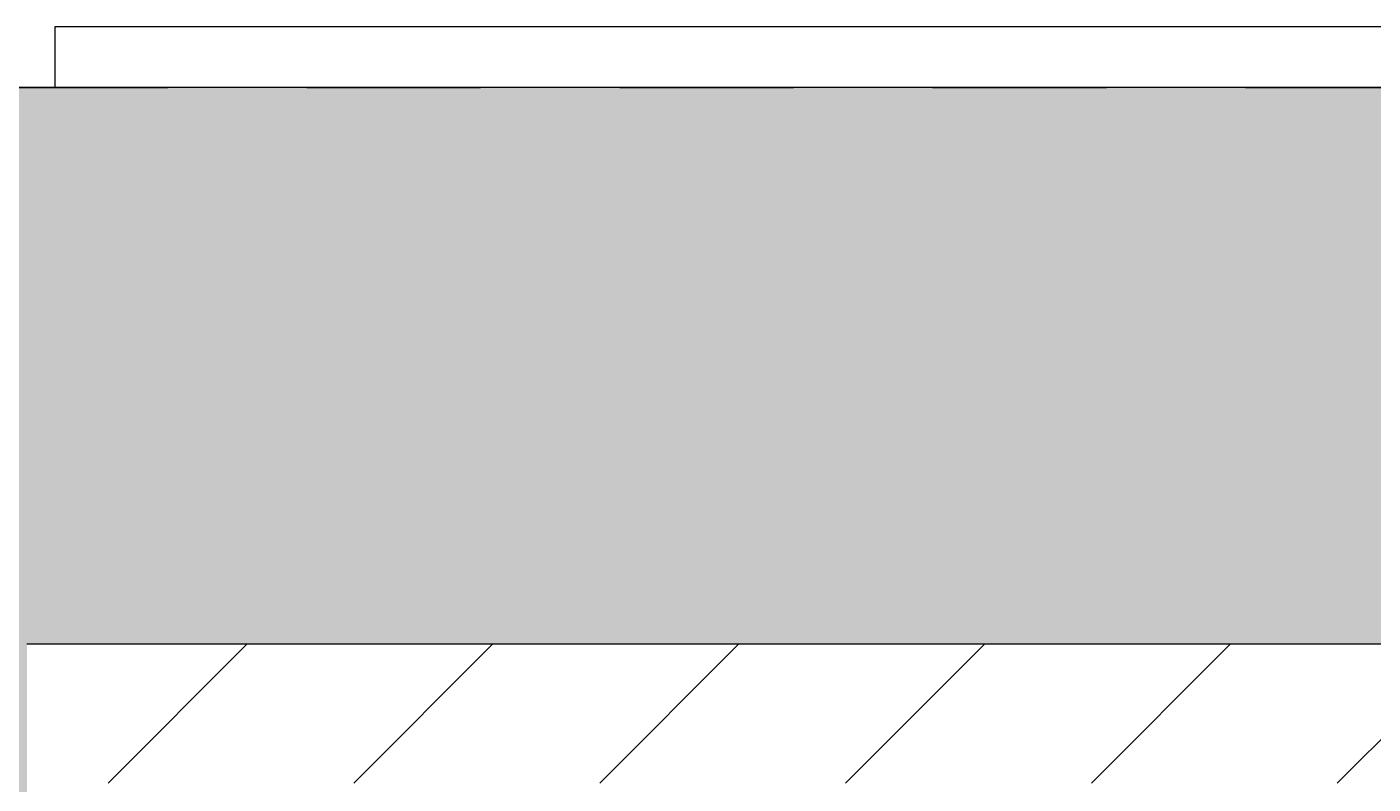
# Model space of a CAD drawing. Header units: metres. Extents: x -220 to 294, y -29 to 18.
# Drawn here: x 8.966 to 9.934, y -8.301 to -7.756 of the extents above; entities that cross this region are included whole.
import ezdxf

# ---------------------------------------------------------------- set-up
doc = ezdxf.new("R2010")
doc.units = ezdxf.units.M
doc.header["$MEASUREMENT"] = 0
doc.linetypes.add('DASHED4', pattern=[0.1875, 0.125, -0.0625])
for name, color, linetype in [('Cizgi', 7, 'Continuous'), ('Rota', 7, 'Continuous'), ('Tarama', 7, 'Continuous')]:
    doc.layers.add(name, color=color, linetype=linetype)

msp = doc.modelspace()

# ---------------------------------------------------------------- hatches: boundary and pattern name
at = {"layer": 'Tarama', "linetype": 'Continuous', "lineweight": -3}
h = msp.add_hatch(dxfattribs=at)
h.set_pattern_fill('ANSI33', color=58, scale=0.4, style=0)
h.paths.add_polyline_path([(-5.683, -7.8), (-5.683, -8.5), (1.867, -8.5), (1.867, -10), (4.567, -10), (4.567, -8.5), (8.96579, -8.5), (8.96579, -8.2), (13.217, -8.2), (13.41935, -8.2), (13.41935, -7.8), (4.297, -7.8), (4.317, -9.3), (2.117, -9.3), (2.117, -7.8)])
h = msp.add_hatch(dxfattribs=at)
h.set_pattern_fill('ANSI31', color=58, style=0)
h.paths.add_polyline_path([(8.96579, -8.2), (8.96579, -8.3), (13.41935, -8.3), (13.41935, -8.2)])

# ---------------------------------------------------------------- linework, layer by layer
at = {"layer": 'Cizgi', "color": 241, "linetype": 'Continuous', "lineweight": -3}
for points in [[(13.11935, -7.75645), (8.98579, -7.75645)], [(8.98579, -7.75645), (8.98579, -7.8)], [(8.98579, -7.8), (8.96579, -7.8)]]:
    msp.add_lwpolyline(points, dxfattribs=at)
at = {"layer": 'Cizgi', "color": 73, "linetype": 'DASHED4', "lineweight": -3}
msp.add_lwpolyline([(-5.233, -7.8), (13.46935, -7.8)], dxfattribs=at)
at = {"layer": 'Rota', "color": 7, "linetype": 'Continuous', "lineweight": -3}
for points in [[(13.41935, -7.8), (4.317, -7.8)], [(8.96579, -8.2), (13.41935, -8.2)]]:
    msp.add_lwpolyline(points, dxfattribs=at)

doc.saveas('drawing.dxf')
